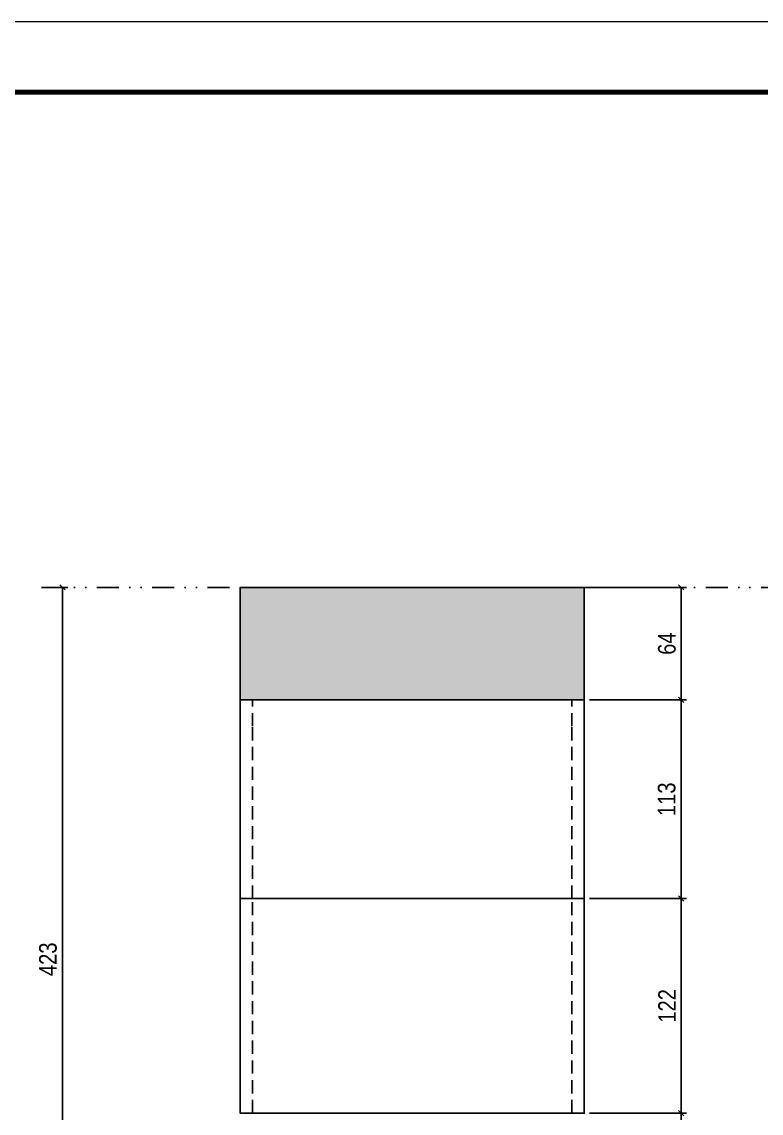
# Model space of a CAD drawing. Header units: millimetres. Extents: x 787 to 8287, y -592 to 17063.
# Drawn here: x 6607 to 7027, y 5581 to 6201 of the extents above; entities that cross this region are included whole.
import ezdxf

# ---------------------------------------------------------------- set-up
doc = ezdxf.new("R2010")
doc.units = ezdxf.units.MM
for name, pattern in [('DASHED', [0.75, 0.5, -0.25]), ('DIVIDE2', [0.625, 0.25, -0.125, 0, -0.125, 0, -0.125]), ('HIDDEN', [0.375, 0.25, -0.125])]:
    doc.linetypes.add(name, pattern=pattern)
for name, color, linetype in [('COTA', 241, 'Continuous'), ('Nível', 160, 'Continuous'), ('Painéis', 200, 'Continuous'), ('Sarrafo de Pressão', 42, 'HIDDEN')]:
    doc.layers.add(name, color=color, linetype=linetype)
doc.layers.add('Folhas', color=255, linetype='Continuous', lineweight=9)
doc.layers.add('SARRAFO DE PRESSAO', color=251, linetype='DASHED', lineweight=9)
doc.styles.add('COTA TECNICA', font='techl___.ttf', dxfattribs={"height": 10})
doc.styles.add('COTA TECNICA-50', font='techl___.ttf', dxfattribs={"height": 10})
doc.dimstyles.new('COTA PAINEL-50', dxfattribs={"dimtxt": 10, "dimasz": 3, "dimexe": 3, "dimexo": 3, "dimgap": 3, "dimtad": 1, "dimdec": 1, "dimzin": 12, "dimdsep": 46, "dimtxsty": 'COTA TECNICA-50', "dimblk1": 'OBLIQUE', "dimblk2": 'OBLIQUE', "dimsah": 1, "dimcen": 0.9, "dimclrd": 4, "dimclre": 4, "dimclrt": 240, "dimadec": 1, "dimazin": 3, "dimtfac": 1, "dimtdec": 1, "dimtmove": 0, "dimatfit": 3, "dimfxl": 0, "dimtolj": 1, "dimtzin": 12, "dimarcsym": 0})
doc.dimstyles.new('PAINEL', dxfattribs={"dimtxt": 10, "dimasz": 3, "dimexe": 3, "dimexo": 3, "dimgap": 3, "dimtad": 1, "dimdec": 1, "dimzin": 12, "dimdsep": 46, "dimtxsty": 'COTA TECNICA', "dimblk1": 'OBLIQUE', "dimblk2": 'OBLIQUE', "dimsah": 1, "dimcen": 0.9, "dimclrd": 4, "dimclre": 4, "dimclrt": 240, "dimadec": 1, "dimazin": 3, "dimtfac": 1, "dimtdec": 1, "dimtmove": 0, "dimatfit": 3, "dimfxl": 0, "dimtolj": 1, "dimtzin": 12, "dimarcsym": 0})

# ---------------------------------------------------------------- blocks, each defined once
blk = doc.blocks.new('9999999999')
at = {"layer": 'Folhas'}
blk.add_lwpolyline([(98138.98, 34190.21), (99623.98, 34190.21), (99623.98, 35240.21), (98138.98, 35240.21)], close=True, dxfattribs=at)
at = {"layer": 'Folhas', "color": 30, "const_width": 3}
blk.add_lwpolyline([(98213.98, 34230.21), (99583.98, 34230.21), (99583.98, 35200.21), (98213.98, 35200.21)], close=True, dxfattribs=at)
blk = doc.blocks.new('_Oblique')
at = {"color": 0, "linetype": 'ByBlock', "lineweight": -2}
blk.add_line((-0.5, -0.5), (0.5, 0.5), dxfattribs=at)
blk = doc.blocks.new('*D1323')
at = {"layer": 'COTA', "color": 4, "lineweight": -2}
for p, q in [((6621.04, 5879.68), (6632.89, 5879.68)), ((6629.89, 5456.68), (6629.89, 5879.68)), ((6621.04, 5456.68), (6632.89, 5456.68))]:
    blk.add_line(p, q, dxfattribs=at)
at = {"layer": 'Defpoints', "color": 0}
for p in [(6618.04, 5879.68), (6629.89, 5879.68), (6618.04, 5456.68)]:
    blk.add_point(p, dxfattribs=at)
at = {"layer": 'COTA', "color": 4, "lineweight": -2, "xscale": 3, "yscale": 3, "zscale": 3}
for p, rotation in [((6629.89, 5879.68), 90), ((6629.89, 5456.68), 270)]:
    blk.add_blockref('_Oblique', p, dxfattribs=dict(at, rotation=rotation))
at = {"layer": 'COTA', "color": 240, "insert": (6621.68, 5668.18), "char_height": 10, "attachment_point": 5, "rotation": 90, "style": 'COTA TECNICA-50'}
blk.add_mtext('\\A1;423', dxfattribs=at)
blk = doc.blocks.new('*D644')
at = {"layer": 'COTA', "color": 4, "linetype": 'ByBlock', "lineweight": -2}
for p, q in [((6929.45, 5580.68), (6984.53, 5580.68)), ((6981.53, 5456.68), (6981.53, 5580.68)), ((6929.45, 5456.68), (6984.53, 5456.68))]:
    blk.add_line(p, q, dxfattribs=at)
at = {"layer": 'Defpoints', "color": 0, "linetype": 'ByBlock'}
for p in [(6926.45, 5580.68), (6981.53, 5580.68), (6926.45, 5456.68)]:
    blk.add_point(p, dxfattribs=at)
at = {"layer": 'COTA', "color": 4, "linetype": 'ByBlock', "lineweight": -2, "xscale": 3, "yscale": 3, "zscale": 3}
for p, rotation in [((6981.53, 5580.68), 90), ((6981.53, 5456.68), 270)]:
    blk.add_blockref('_Oblique', p, dxfattribs=dict(at, rotation=rotation))
at = {"layer": 'COTA', "color": 240, "linetype": 'ByBlock', "insert": (6973.46, 5518.68), "char_height": 10, "attachment_point": 5, "rotation": 90, "style": 'COTA TECNICA'}
blk.add_mtext('\\A1;124', dxfattribs=at)
blk = doc.blocks.new('*D646')
at = {"layer": 'COTA', "color": 4, "linetype": 'ByBlock', "lineweight": -2}
for p, q in [((6929.45, 5580.68), (6984.53, 5580.68)), ((6981.53, 5456.68), (6981.53, 5580.68)), ((6929.45, 5456.68), (6984.53, 5456.68))]:
    blk.add_line(p, q, dxfattribs=at)
at = {"layer": 'Defpoints', "color": 0, "linetype": 'ByBlock'}
for p in [(6926.45, 5580.68), (6981.53, 5580.68), (6926.45, 5456.68)]:
    blk.add_point(p, dxfattribs=at)
at = {"layer": 'COTA', "color": 4, "linetype": 'ByBlock', "lineweight": -2, "xscale": 3, "yscale": 3, "zscale": 3}
for p, rotation in [((6981.53, 5580.68), 90), ((6981.53, 5456.68), 270)]:
    blk.add_blockref('_Oblique', p, dxfattribs=dict(at, rotation=rotation))
at = {"layer": 'COTA', "color": 240, "linetype": 'ByBlock', "insert": (6973.46, 5518.68), "char_height": 10, "attachment_point": 5, "rotation": 90, "style": 'COTA TECNICA'}
blk.add_mtext('\\A1;124', dxfattribs=at)
blk = doc.blocks.new('*D647')
at = {"layer": 'COTA', "color": 4, "lineweight": -2}
for p, q in [((6929.45, 5702.68), (6984.53, 5702.68)), ((6981.53, 5580.68), (6981.53, 5702.68)), ((6929.45, 5580.68), (6984.53, 5580.68))]:
    blk.add_line(p, q, dxfattribs=at)
at = {"layer": 'Defpoints', "color": 0}
for p in [(6926.45, 5702.68), (6981.53, 5702.68), (6926.45, 5580.68)]:
    blk.add_point(p, dxfattribs=at)
at = {"layer": 'COTA', "color": 4, "lineweight": -2, "xscale": 3, "yscale": 3, "zscale": 3}
for p, rotation in [((6981.53, 5702.68), 90), ((6981.53, 5580.68), 270)]:
    blk.add_blockref('_Oblique', p, dxfattribs=dict(at, rotation=rotation))
at = {"layer": 'COTA', "color": 240, "insert": (6973.47, 5641.68), "char_height": 10, "attachment_point": 5, "rotation": 90, "style": 'COTA TECNICA-50'}
blk.add_mtext('\\A1;122', dxfattribs=at)
blk = doc.blocks.new('*D648')
at = {"layer": 'COTA', "color": 4, "lineweight": -2}
for p, q in [((6895.45, 5879.68), (6984.53, 5879.68)), ((6981.53, 5815.68), (6981.53, 5879.68)), ((6929.45, 5815.68), (6984.53, 5815.68))]:
    blk.add_line(p, q, dxfattribs=at)
at = {"layer": 'Defpoints', "color": 0}
for p in [(6892.45, 5879.68), (6981.53, 5879.68), (6926.45, 5815.68)]:
    blk.add_point(p, dxfattribs=at)
at = {"layer": 'COTA', "color": 4, "lineweight": -2, "xscale": 3, "yscale": 3, "zscale": 3}
for p, rotation in [((6981.53, 5879.68), 90), ((6981.53, 5815.68), 270)]:
    blk.add_blockref('_Oblique', p, dxfattribs=dict(at, rotation=rotation))
at = {"layer": 'COTA', "color": 240, "insert": (6973.43, 5847.68), "char_height": 10, "attachment_point": 5, "rotation": 90, "style": 'COTA TECNICA-50'}
blk.add_mtext('\\A1;64', dxfattribs=at)
blk = doc.blocks.new('*D649')
at = {"layer": 'COTA', "color": 4, "lineweight": -2}
for p, q in [((6929.45, 5815.68), (6984.53, 5815.68)), ((6981.53, 5815.68), (6981.53, 5702.68)), ((6929.45, 5702.68), (6984.53, 5702.68))]:
    blk.add_line(p, q, dxfattribs=at)
at = {"layer": 'Defpoints', "color": 0}
for p in [(6926.45, 5815.68), (6926.45, 5702.68), (6981.53, 5702.68)]:
    blk.add_point(p, dxfattribs=at)
at = {"layer": 'COTA', "color": 4, "lineweight": -2, "xscale": 3, "yscale": 3, "zscale": 3}
for p, rotation in [((6981.53, 5815.68), 90), ((6981.53, 5702.68), 270)]:
    blk.add_blockref('_Oblique', p, dxfattribs=dict(at, rotation=rotation))
at = {"layer": 'COTA', "color": 240, "insert": (6973.31, 5759.18), "char_height": 10, "attachment_point": 5, "rotation": 90, "style": 'COTA TECNICA-50'}
blk.add_mtext('\\A1;113', dxfattribs=at)

msp = doc.modelspace()

# ---------------------------------------------------------------- hatches: boundary and pattern name
at = {"layer": 'COTA', "linetype": 'ByBlock'}
h = msp.add_hatch(dxfattribs=at)
h.set_pattern_fill('AR-CONC', color=256, scale=0.03)
h.set_pattern_definition([(50, (-1610.6384, 1767.6855), (5.46554, -0.4781726), [0.5715, -6.2865]), (355, (-1610.6384, 1767.6855), (-1.0573026, 5.7317054), [0.4572, -5.0292175]), (100.451445, (-1610.183, 1767.6456), (4.4082374, 5.2535326), [0.4857003, -5.3427073]), (46.1842, (-1610.6384, 1769.2095), (8.132371, -1.26127), [0.85725, -9.42975]), (96.63556, (-1609.961, 1769.104), (7.122124, 7.422784), [0.728551, -8.014068]), (351.18415, (-1610.638, 1769.2095), (7.122124, 7.422784), [0.685799, -7.543792]), (21, (-1609.8764, 1768.8285), (4.5484317, -3.067956), [0.5715, -6.2865]), (326, (-1609.8764, 1768.8285), (1.854061, 5.525639), [0.4572, -5.0292]), (71.451445, (-1609.4974, 1768.573), (6.4024926, 2.457683), [0.4857003, -5.342698]), (37.5, (-1610.6384, 1767.6855), (0.0926581, 2.53665117), [0, -4.96824, 0, -5.1054, 0, -5.04825]), (7.5, (-1610.6384, 1767.6855), (2.0045899, 3.00541724), [0, -2.91084, 0, -4.85394, 0, -1.92405]), (327.5, (-1612.3376, 1767.6855), (4.06771786, -0.1718623), [0, -1.905, 0, -5.9436, 0, -7.8867]), (317.5, (-1613.0996, 1767.6855), (4.4438754, 0.7627947), [0, -2.4765, 0, -3.94716, 0, -5.6007])])
h.paths.add_polyline_path([(6730.95, 5879.68), (6730.95, 5815.68), (6926.45, 5815.68), (6926.45, 5879.68)])

# ---------------------------------------------------------------- linework, layer by layer
for p, q in [((6730.95, 5879.68), (6730.95, 5879.68)), ((6730.95, 5815.68), (6730.95, 5879.68)), ((6730.95, 5879.68), (6926.45, 5879.68)), ((6926.45, 5815.68), (6926.45, 5879.68))]:
    msp.add_line(p, q, dxfattribs=at)
at = {"layer": 'Nível', "color": 4, "linetype": 'DIVIDE2', "ltscale": 50}
msp.add_line((6618.04, 5879.68), (7639, 5879.68), dxfattribs=at)
at = {"layer": 'Painéis'}
msp.add_line((6892.45, 5815.68), (6730.95, 5815.68), dxfattribs=at)
for points in [[(6926.45, 5815.68), (6730.95, 5815.68), (6730.95, 5702.68), (6926.45, 5702.68)], [(6730.95, 5702.68), (6926.45, 5702.68), (6926.45, 5580.68), (6730.95, 5580.68)]]:
    msp.add_lwpolyline(points, close=True, dxfattribs=at)
at = {"layer": 'Sarrafo de Pressão', "ltscale": 30}
for p, q in [((6737.95, 5800.68), (6737.95, 5815.68)), ((6919.45, 5800.68), (6919.45, 5815.68)), ((6737.95, 5702.68), (6737.95, 5800.68)), ((6919.45, 5702.68), (6919.45, 5800.68)), ((6737.95, 5580.68), (6737.95, 5702.68)), ((6919.45, 5580.68), (6919.45, 5702.68))]:
    msp.add_line(p, q, dxfattribs=at)

# ---------------------------------------------------------------- block references
at = {"layer": 'SARRAFO DE PRESSAO', "color": 6, "linetype": 'ByBlock'}
msp.add_blockref('9999999999', (-91944.98, -29038.94), dxfattribs=at)

# ---------------------------------------------------------------- dimensions: what is measured, and where the dimension line sits
at = {"layer": 'COTA'}
for base, p1, p2, picture, middle in [((6629.89, 5879.68), (6618.04, 5456.68), (6618.04, 5879.68), '*D1323', (6621.68, 5668.18)), ((6981.53, 5879.68), (6926.45, 5815.68), (6892.45, 5879.68), '*D648', (6973.43, 5847.68)), ((6981.53, 5702.68), (6926.45, 5815.68), (6926.45, 5702.68), '*D649', (6973.31, 5759.18)), ((6981.53, 5702.68), (6926.45, 5580.68), (6926.45, 5702.68), '*D647', (6973.47, 5641.68))]:
    dim = msp.add_linear_dim(base=base, p1=p1, p2=p2, angle=90, dimstyle='COTA PAINEL-50', dxfattribs=at)
    dim.commit()
    dim.dimension.update_dxf_attribs({"geometry": picture, "text_midpoint": middle})
at = {"layer": 'COTA', "linetype": 'ByBlock'}
for picture in ['*D644', '*D646']:
    dim = msp.add_aligned_dim(p1=(6926.45, 5456.68), p2=(6926.45, 5580.68), distance=-55.08, dimstyle='PAINEL', dxfattribs=at)
    dim.commit()
    dim.dimension.update_dxf_attribs({"geometry": picture, "text_midpoint": (6973.46, 5518.68)})

doc.saveas('drawing.dxf')
